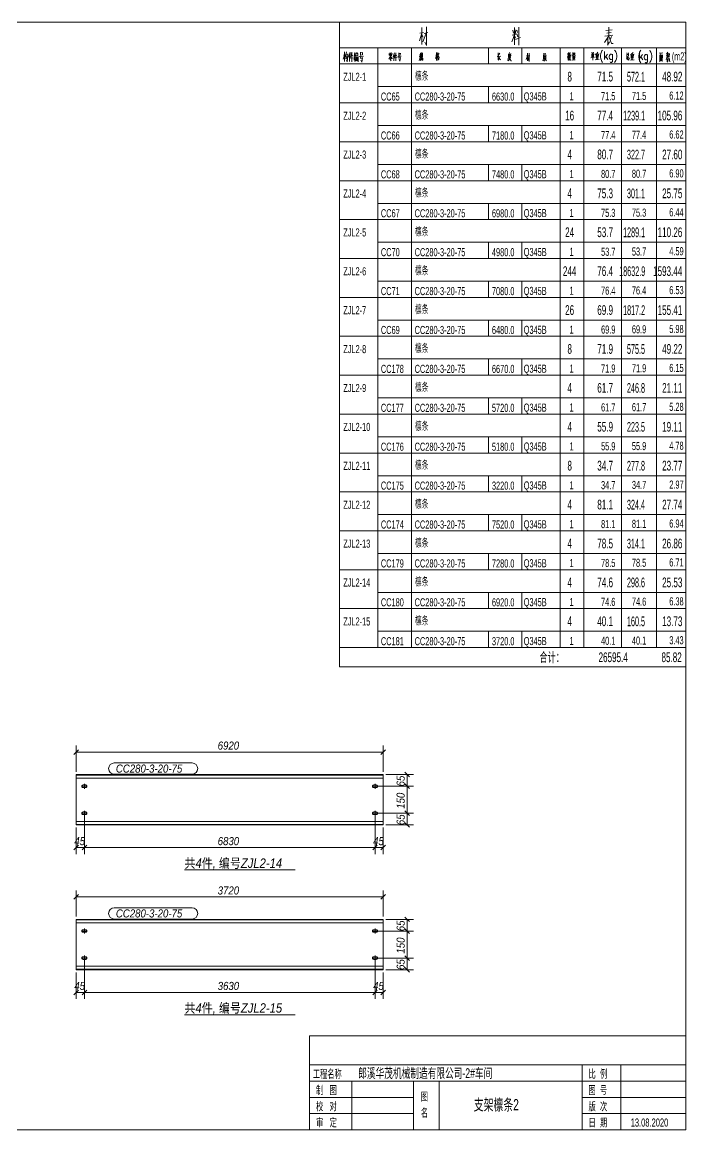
# Model space of a CAD drawing. Extents: x 857 to 4439, y -1249 to 4637.
# Drawn here: x 1800.4 to 2046, y 1183.6 to 1593.6 of the extents above; entities that cross this region are included whole.
import ezdxf

# ---------------------------------------------------------------- set-up
doc = ezdxf.new("R2010")
doc.units = 0
doc.header["$LTSCALE"] = 1000
doc.header["$MEASUREMENT"] = 0
doc.linetypes.add('XKITLINE00', pattern=[0])
doc.linetypes.add('XKITLINE02', pattern=[4, 2, -2])
for name, color, linetype, lineweight in [('Bolt', 7, 'Continuous', 0), ('DrawingSheet', 5, 'Continuous', 0), ('OtherObjectType', 1, 'Continuous', 0), ('Part', 2, 'Continuous', 0), ('PartMark', 3, 'Continuous', 0), ('Z-DIMENSIONS', 1, 'Continuous', 0)]:
    doc.layers.add(name, color=color, linetype=linetype, lineweight=lineweight)
doc.styles.add('Arial Italic', font='ariali.ttf')
doc.styles.add('宋体', font='arial.ttf')

# ---------------------------------------------------------------- blocks, each defined once
blk = doc.blocks.new('支架檩条2')
at = {"layer": 'Bolt', "color": 3, "linetype": 'XKITLINE00', "lineweight": 0}
for p, q in [((365.61, 132.36), (365.58, 132.18)), ((365.58, 132.18), (365.61, 132)), ((365.58, 132.18), (365.58, 132.18)), ((367.44, 132.18), (365.58, 132.18)), ((365.71, 132.51), (365.61, 132.36)), ((365.61, 132), (365.71, 131.85)), ((365.86, 132.61), (365.71, 132.51)), ((365.71, 131.85), (365.86, 131.75)), ((366.04, 132.65), (365.86, 132.61)), ((365.86, 131.75), (366.04, 131.71)), ((366.98, 132.65), (366.04, 132.65)), ((366.04, 131.71), (366.98, 131.71)), ((366.51, 131.25), (366.51, 133.11)), ((367.16, 132.61), (366.98, 132.65)), ((366.98, 131.71), (367.16, 131.75)), ((367.31, 132.51), (367.16, 132.61)), ((367.16, 131.75), (367.31, 131.85)), ((367.41, 132.36), (367.31, 132.51)), ((367.31, 131.85), (367.41, 132)), ((367.44, 132.18), (367.41, 132.36)), ((367.41, 132), (367.44, 132.18)), ((367.44, 132.18), (367.44, 132.18)), ((473.13, 132.36), (473.09, 132.18)), ((473.09, 132.18), (473.09, 132.18)), ((473.09, 132.18), (473.13, 132)), ((473.09, 132.18), (474.96, 132.18)), ((473.23, 132.51), (473.13, 132.36)), ((473.13, 132), (473.23, 131.85)), ((473.38, 132.61), (473.23, 132.51)), ((473.23, 131.85), (473.38, 131.75)), ((473.56, 132.65), (473.38, 132.61)), ((473.38, 131.75), (473.56, 131.71)), ((474.49, 132.65), (473.56, 132.65)), ((473.56, 131.71), (474.49, 131.71)), ((474.02, 133.11), (474.02, 131.25)), ((474.67, 132.61), (474.49, 132.65)), ((474.49, 131.71), (474.67, 131.75)), ((474.82, 132.51), (474.67, 132.61)), ((474.67, 131.75), (474.82, 131.85)), ((474.92, 132.36), (474.82, 132.51)), ((474.82, 131.85), (474.92, 132)), ((474.96, 132.18), (474.92, 132.36)), ((474.92, 132), (474.96, 132.18)), ((474.96, 132.18), (474.96, 132.18)), ((366.51, 121.25), (366.51, 123.11)), ((474.02, 123.11), (474.02, 121.25)), ((365.61, 122.36), (365.58, 122.18)), ((365.58, 122.18), (365.61, 122)), ((365.58, 122.18), (365.58, 122.18)), ((367.44, 122.18), (365.58, 122.18)), ((365.71, 122.51), (365.61, 122.36)), ((365.61, 122), (365.71, 121.85)), ((365.86, 122.61), (365.71, 122.51)), ((365.71, 121.85), (365.86, 121.75)), ((366.04, 122.65), (365.86, 122.61)), ((365.86, 121.75), (366.04, 121.71)), ((366.98, 122.65), (366.04, 122.65)), ((366.04, 121.71), (366.98, 121.71)), ((367.16, 122.61), (366.98, 122.65)), ((366.98, 121.71), (367.16, 121.75)), ((367.31, 122.51), (367.16, 122.61)), ((367.16, 121.75), (367.31, 121.85)), ((367.41, 122.36), (367.31, 122.51)), ((367.31, 121.85), (367.41, 122)), ((367.44, 122.18), (367.41, 122.36)), ((367.41, 122), (367.44, 122.18)), ((367.44, 122.18), (367.44, 122.18)), ((473.13, 122.36), (473.09, 122.18)), ((473.09, 122.18), (473.09, 122.18)), ((473.09, 122.18), (473.13, 122)), ((473.09, 122.18), (474.96, 122.18)), ((473.23, 122.51), (473.13, 122.36)), ((473.13, 122), (473.23, 121.85)), ((473.38, 122.61), (473.23, 122.51)), ((473.23, 121.85), (473.38, 121.75)), ((473.56, 122.65), (473.38, 122.61)), ((473.38, 121.75), (473.56, 121.71)), ((474.49, 122.65), (473.56, 122.65)), ((473.56, 121.71), (474.49, 121.71)), ((474.67, 122.61), (474.49, 122.65)), ((474.49, 121.71), (474.67, 121.75)), ((474.82, 122.51), (474.67, 122.61)), ((474.67, 121.75), (474.82, 121.85)), ((474.92, 122.36), (474.82, 122.51)), ((474.82, 121.85), (474.92, 122)), ((474.96, 122.18), (474.92, 122.36)), ((474.92, 122), (474.96, 122.18)), ((474.96, 122.18), (474.96, 122.18)), ((365.61, 78.75), (365.58, 78.57)), ((365.58, 78.57), (365.61, 78.39)), ((365.58, 78.57), (365.58, 78.57)), ((367.44, 78.57), (365.58, 78.57)), ((365.71, 78.9), (365.61, 78.75)), ((365.61, 78.39), (365.71, 78.24)), ((365.86, 79), (365.71, 78.9)), ((365.71, 78.24), (365.86, 78.14)), ((366.04, 79.04), (365.86, 79)), ((365.86, 78.14), (366.04, 78.11)), ((366.98, 79.04), (366.04, 79.04)), ((366.04, 78.11), (366.98, 78.11)), ((366.51, 77.64), (366.51, 79.51)), ((367.16, 79), (366.98, 79.04)), ((366.98, 78.11), (367.16, 78.14)), ((367.31, 78.9), (367.16, 79)), ((367.16, 78.14), (367.31, 78.24)), ((367.41, 78.75), (367.31, 78.9)), ((367.31, 78.24), (367.41, 78.39)), ((367.44, 78.57), (367.41, 78.75)), ((367.41, 78.39), (367.44, 78.57)), ((367.44, 78.57), (367.44, 78.57)), ((473.13, 78.75), (473.09, 78.57)), ((473.09, 78.57), (473.09, 78.57)), ((473.09, 78.57), (473.13, 78.39)), ((473.09, 78.57), (474.96, 78.57)), ((473.23, 78.9), (473.13, 78.75)), ((473.13, 78.39), (473.23, 78.24)), ((473.38, 79), (473.23, 78.9)), ((473.23, 78.24), (473.38, 78.14)), ((473.56, 79.04), (473.38, 79)), ((473.38, 78.14), (473.56, 78.11)), ((474.49, 79.04), (473.56, 79.04)), ((473.56, 78.11), (474.49, 78.11)), ((474.02, 79.51), (474.02, 77.64)), ((474.67, 79), (474.49, 79.04)), ((474.49, 78.11), (474.67, 78.14)), ((474.82, 78.9), (474.67, 79)), ((474.67, 78.14), (474.82, 78.24)), ((474.92, 78.75), (474.82, 78.9)), ((474.82, 78.24), (474.92, 78.39)), ((474.96, 78.57), (474.92, 78.75)), ((474.92, 78.39), (474.96, 78.57)), ((474.96, 78.57), (474.96, 78.57)), ((365.61, 68.75), (365.58, 68.57)), ((365.58, 68.57), (365.61, 68.39)), ((365.58, 68.57), (365.58, 68.57)), ((367.44, 68.57), (365.58, 68.57)), ((365.71, 68.9), (365.61, 68.75)), ((365.61, 68.39), (365.71, 68.24)), ((365.86, 69), (365.71, 68.9)), ((365.71, 68.24), (365.86, 68.14)), ((366.04, 69.04), (365.86, 69)), ((365.86, 68.14), (366.04, 68.11)), ((366.98, 69.04), (366.04, 69.04)), ((366.04, 68.11), (366.98, 68.11)), ((366.51, 67.64), (366.51, 69.51)), ((367.16, 69), (366.98, 69.04)), ((366.98, 68.11), (367.16, 68.14)), ((367.31, 68.9), (367.16, 69)), ((367.16, 68.14), (367.31, 68.24)), ((367.41, 68.75), (367.31, 68.9)), ((367.31, 68.24), (367.41, 68.39)), ((367.44, 68.57), (367.41, 68.75)), ((367.41, 68.39), (367.44, 68.57)), ((367.44, 68.57), (367.44, 68.57)), ((473.13, 68.75), (473.09, 68.57)), ((473.09, 68.57), (473.09, 68.57)), ((473.09, 68.57), (473.13, 68.39)), ((473.09, 68.57), (474.96, 68.57)), ((473.23, 68.9), (473.13, 68.75)), ((473.13, 68.39), (473.23, 68.24)), ((473.38, 69), (473.23, 68.9)), ((473.23, 68.24), (473.38, 68.14)), ((473.56, 69.04), (473.38, 69)), ((473.38, 68.14), (473.56, 68.11)), ((474.49, 69.04), (473.56, 69.04)), ((473.56, 68.11), (474.49, 68.11)), ((474.02, 69.51), (474.02, 67.64)), ((474.67, 69), (474.49, 69.04)), ((474.49, 68.11), (474.67, 68.14)), ((474.82, 68.9), (474.67, 69)), ((474.67, 68.14), (474.82, 68.24)), ((474.92, 68.75), (474.82, 68.9)), ((474.82, 68.24), (474.92, 68.39)), ((474.96, 68.57), (474.92, 68.75)), ((474.92, 68.39), (474.96, 68.57)), ((474.96, 68.57), (474.96, 68.57))]:
    blk.add_line(p, q, dxfattribs=at)
at = {"layer": 'DrawingSheet', "color": 5, "linetype": 'XKITLINE00', "lineweight": 0}
for p, q in [((589, 415), (5, 415)), ((589, 5), (589, 415)), ((5, 5), (589, 5))]:
    blk.add_line(p, q, dxfattribs=at)
at = {"layer": 'OtherObjectType', "color": 6, "linetype": 'XKITLINE00', "lineweight": 0}
for p, q in [((460.84, 415), (460.84, 399.52)), ((460.84, 405.52), (589, 405.52)), ((475, 405.52), (475, 399.52)), ((487.48, 405.52), (487.48, 399.52)), ((516.04, 405.52), (516.04, 399.52)), ((528.28, 405.52), (528.28, 399.52)), ((542.56, 405.52), (542.56, 399.52)), ((551.32, 405.52), (551.32, 399.52)), ((565.24, 405.52), (565.24, 399.52)), ((578.2, 405.52), (578.2, 399.52)), ((460.84, 399.52), (460.84, 391.12)), ((589, 399.52), (460.84, 399.52)), ((475, 399.52), (475, 391.12)), ((487.48, 399.52), (487.48, 391.12)), ((542.56, 399.52), (542.56, 391.12)), ((551.32, 399.52), (551.32, 391.12)), ((565.24, 399.52), (565.24, 391.12)), ((578.2, 399.52), (578.2, 391.12)), ((460.84, 391.12), (460.84, 385.12)), ((475, 391.12), (475, 385.12)), ((475, 391.12), (589, 391.12)), ((487.48, 391.12), (487.48, 385.12)), ((516.04, 391.12), (516.04, 385.12)), ((528.28, 391.12), (528.28, 385.12)), ((542.56, 391.12), (542.56, 385.12)), ((551.32, 391.12), (551.32, 385.12)), ((565.24, 391.12), (565.24, 385.12)), ((578.2, 391.12), (578.2, 385.12)), ((460.84, 385.12), (460.84, 376.72)), ((589, 385.12), (460.84, 385.12)), ((475, 385.12), (589, 385.12)), ((475, 385.12), (475, 376.72)), ((487.48, 385.12), (487.48, 376.72)), ((542.56, 385.12), (542.56, 376.72)), ((551.32, 385.12), (551.32, 376.72)), ((565.24, 385.12), (565.24, 376.72)), ((578.2, 385.12), (578.2, 376.72)), ((460.84, 376.72), (460.84, 370.72)), ((475, 376.72), (475, 370.72)), ((475, 376.72), (589, 376.72)), ((487.48, 376.72), (487.48, 370.72)), ((516.04, 376.72), (516.04, 370.72)), ((528.28, 376.72), (528.28, 370.72)), ((542.56, 376.72), (542.56, 370.72)), ((551.32, 376.72), (551.32, 370.72)), ((565.24, 376.72), (565.24, 370.72)), ((578.2, 376.72), (578.2, 370.72)), ((460.84, 370.72), (460.84, 362.32)), ((589, 370.72), (460.84, 370.72)), ((475, 370.72), (589, 370.72)), ((475, 370.72), (475, 362.32)), ((487.48, 370.72), (487.48, 362.32)), ((542.56, 370.72), (542.56, 362.32)), ((551.32, 370.72), (551.32, 362.32)), ((565.24, 370.72), (565.24, 362.32)), ((578.2, 370.72), (578.2, 362.32)), ((460.84, 362.32), (460.84, 356.32)), ((475, 362.32), (475, 356.32)), ((475, 362.32), (589, 362.32)), ((487.48, 362.32), (487.48, 356.32)), ((516.04, 362.32), (516.04, 356.32)), ((528.28, 362.32), (528.28, 356.32)), ((542.56, 362.32), (542.56, 356.32)), ((551.32, 362.32), (551.32, 356.32)), ((565.24, 362.32), (565.24, 356.32)), ((578.2, 362.32), (578.2, 356.32)), ((460.84, 356.32), (460.84, 347.92)), ((589, 356.32), (460.84, 356.32)), ((475, 356.32), (589, 356.32)), ((475, 356.32), (475, 347.92)), ((487.48, 356.32), (487.48, 347.92)), ((542.56, 356.32), (542.56, 347.92)), ((551.32, 356.32), (551.32, 347.92)), ((565.24, 356.32), (565.24, 347.92)), ((578.2, 356.32), (578.2, 347.92)), ((460.84, 347.92), (460.84, 341.92)), ((475, 347.92), (475, 341.92)), ((475, 347.92), (589, 347.92)), ((487.48, 347.92), (487.48, 341.92)), ((516.04, 347.92), (516.04, 341.92)), ((528.28, 347.92), (528.28, 341.92)), ((542.56, 347.92), (542.56, 341.92)), ((551.32, 347.92), (551.32, 341.92)), ((565.24, 347.92), (565.24, 341.92)), ((578.2, 347.92), (578.2, 341.92)), ((460.84, 341.92), (460.84, 333.52)), ((589, 341.92), (460.84, 341.92)), ((475, 341.92), (589, 341.92)), ((475, 341.92), (475, 333.52)), ((487.48, 341.92), (487.48, 333.52)), ((542.56, 341.92), (542.56, 333.52)), ((551.32, 341.92), (551.32, 333.52)), ((565.24, 341.92), (565.24, 333.52)), ((578.2, 341.92), (578.2, 333.52)), ((460.84, 333.52), (460.84, 327.52)), ((475, 333.52), (475, 327.52)), ((475, 333.52), (589, 333.52)), ((487.48, 333.52), (487.48, 327.52)), ((516.04, 333.52), (516.04, 327.52)), ((528.28, 333.52), (528.28, 327.52)), ((542.56, 333.52), (542.56, 327.52)), ((551.32, 333.52), (551.32, 327.52)), ((565.24, 333.52), (565.24, 327.52)), ((578.2, 333.52), (578.2, 327.52)), ((460.84, 327.52), (460.84, 319.12)), ((589, 327.52), (460.84, 327.52)), ((475, 327.52), (589, 327.52)), ((475, 327.52), (475, 319.12)), ((487.48, 327.52), (487.48, 319.12)), ((542.56, 327.52), (542.56, 319.12)), ((551.32, 327.52), (551.32, 319.12)), ((565.24, 327.52), (565.24, 319.12)), ((578.2, 327.52), (578.2, 319.12)), ((460.84, 319.12), (460.84, 313.12)), ((475, 319.12), (475, 313.12)), ((475, 319.12), (589, 319.12)), ((487.48, 319.12), (487.48, 313.12)), ((516.04, 319.12), (516.04, 313.12)), ((528.28, 319.12), (528.28, 313.12)), ((542.56, 319.12), (542.56, 313.12)), ((551.32, 319.12), (551.32, 313.12)), ((565.24, 319.12), (565.24, 313.12)), ((578.2, 319.12), (578.2, 313.12)), ((460.84, 313.12), (460.84, 304.72)), ((589, 313.12), (460.84, 313.12)), ((475, 313.12), (589, 313.12)), ((475, 313.12), (475, 304.72)), ((487.48, 313.12), (487.48, 304.72)), ((542.56, 313.12), (542.56, 304.72)), ((551.32, 313.12), (551.32, 304.72)), ((565.24, 313.12), (565.24, 304.72)), ((578.2, 313.12), (578.2, 304.72)), ((460.84, 304.72), (460.84, 298.72)), ((475, 304.72), (475, 298.72)), ((475, 304.72), (589, 304.72)), ((487.48, 304.72), (487.48, 298.72)), ((516.04, 304.72), (516.04, 298.72)), ((528.28, 304.72), (528.28, 298.72)), ((542.56, 304.72), (542.56, 298.72)), ((551.32, 304.72), (551.32, 298.72)), ((565.24, 304.72), (565.24, 298.72)), ((578.2, 304.72), (578.2, 298.72)), ((460.84, 298.72), (460.84, 290.32)), ((589, 298.72), (460.84, 298.72)), ((475, 298.72), (589, 298.72)), ((475, 298.72), (475, 290.32)), ((487.48, 298.72), (487.48, 290.32)), ((542.56, 298.72), (542.56, 290.32)), ((551.32, 298.72), (551.32, 290.32)), ((565.24, 298.72), (565.24, 290.32)), ((578.2, 298.72), (578.2, 290.32)), ((460.84, 290.32), (460.84, 284.32)), ((475, 290.32), (475, 284.32)), ((475, 290.32), (589, 290.32)), ((487.48, 290.32), (487.48, 284.32)), ((516.04, 290.32), (516.04, 284.32)), ((528.28, 290.32), (528.28, 284.32)), ((542.56, 290.32), (542.56, 284.32)), ((551.32, 290.32), (551.32, 284.32)), ((565.24, 290.32), (565.24, 284.32)), ((578.2, 290.32), (578.2, 284.32)), ((460.84, 284.32), (460.84, 275.92)), ((589, 284.32), (460.84, 284.32)), ((475, 284.32), (589, 284.32)), ((475, 284.32), (475, 275.92)), ((487.48, 284.32), (487.48, 275.92)), ((542.56, 284.32), (542.56, 275.92)), ((551.32, 284.32), (551.32, 275.92)), ((565.24, 284.32), (565.24, 275.92)), ((578.2, 284.32), (578.2, 275.92)), ((460.84, 275.92), (460.84, 269.92)), ((475, 275.92), (475, 269.92)), ((475, 275.92), (589, 275.92)), ((487.48, 275.92), (487.48, 269.92)), ((516.04, 275.92), (516.04, 269.92)), ((528.28, 275.92), (528.28, 269.92)), ((542.56, 275.92), (542.56, 269.92)), ((551.32, 275.92), (551.32, 269.92)), ((565.24, 275.92), (565.24, 269.92)), ((578.2, 275.92), (578.2, 269.92)), ((460.84, 269.92), (460.84, 261.52)), ((589, 269.92), (460.84, 269.92)), ((475, 269.92), (589, 269.92)), ((475, 269.92), (475, 261.52)), ((487.48, 269.92), (487.48, 261.52)), ((542.56, 269.92), (542.56, 261.52)), ((551.32, 269.92), (551.32, 261.52)), ((565.24, 269.92), (565.24, 261.52)), ((578.2, 269.92), (578.2, 261.52)), ((460.84, 261.52), (460.84, 255.52)), ((475, 261.52), (475, 255.52)), ((475, 261.52), (589, 261.52)), ((487.48, 261.52), (487.48, 255.52)), ((516.04, 261.52), (516.04, 255.52)), ((528.28, 261.52), (528.28, 255.52)), ((542.56, 261.52), (542.56, 255.52)), ((551.32, 261.52), (551.32, 255.52)), ((565.24, 261.52), (565.24, 255.52)), ((578.2, 261.52), (578.2, 255.52)), ((460.84, 255.52), (460.84, 247.12)), ((589, 255.52), (460.84, 255.52)), ((475, 255.52), (589, 255.52)), ((475, 255.52), (475, 247.12)), ((487.48, 255.52), (487.48, 247.12)), ((542.56, 255.52), (542.56, 247.12)), ((551.32, 255.52), (551.32, 247.12)), ((565.24, 255.52), (565.24, 247.12)), ((578.2, 255.52), (578.2, 247.12)), ((460.84, 247.12), (460.84, 241.12)), ((475, 247.12), (475, 241.12)), ((475, 247.12), (589, 247.12)), ((487.48, 247.12), (487.48, 241.12)), ((516.04, 247.12), (516.04, 241.12)), ((528.28, 247.12), (528.28, 241.12)), ((542.56, 247.12), (542.56, 241.12)), ((551.32, 247.12), (551.32, 241.12)), ((565.24, 247.12), (565.24, 241.12)), ((578.2, 247.12), (578.2, 241.12)), ((460.84, 241.12), (460.84, 232.72)), ((589, 241.12), (460.84, 241.12)), ((475, 241.12), (589, 241.12)), ((475, 241.12), (475, 232.72)), ((487.48, 241.12), (487.48, 232.72)), ((542.56, 241.12), (542.56, 232.72)), ((551.32, 241.12), (551.32, 232.72)), ((565.24, 241.12), (565.24, 232.72)), ((578.2, 241.12), (578.2, 232.72)), ((460.84, 232.72), (460.84, 226.72)), ((475, 232.72), (475, 226.72)), ((475, 232.72), (589, 232.72)), ((487.48, 232.72), (487.48, 226.72)), ((516.04, 232.72), (516.04, 226.72)), ((528.28, 232.72), (528.28, 226.72)), ((542.56, 232.72), (542.56, 226.72)), ((551.32, 232.72), (551.32, 226.72)), ((565.24, 232.72), (565.24, 226.72)), ((578.2, 232.72), (578.2, 226.72)), ((460.84, 226.72), (460.84, 218.32)), ((589, 226.72), (460.84, 226.72)), ((475, 226.72), (589, 226.72)), ((475, 226.72), (475, 218.32)), ((487.48, 226.72), (487.48, 218.32)), ((542.56, 226.72), (542.56, 218.32)), ((551.32, 226.72), (551.32, 218.32)), ((565.24, 226.72), (565.24, 218.32)), ((578.2, 226.72), (578.2, 218.32)), ((460.84, 218.32), (460.84, 212.32)), ((475, 218.32), (475, 212.32)), ((475, 218.32), (589, 218.32)), ((487.48, 218.32), (487.48, 212.32)), ((516.04, 218.32), (516.04, 212.32)), ((528.28, 218.32), (528.28, 212.32)), ((542.56, 218.32), (542.56, 212.32)), ((551.32, 218.32), (551.32, 212.32)), ((565.24, 218.32), (565.24, 212.32)), ((578.2, 218.32), (578.2, 212.32)), ((460.84, 212.32), (460.84, 203.92)), ((589, 212.32), (460.84, 212.32)), ((475, 212.32), (589, 212.32)), ((475, 212.32), (475, 203.92)), ((487.48, 212.32), (487.48, 203.92)), ((542.56, 212.32), (542.56, 203.92)), ((551.32, 212.32), (551.32, 203.92)), ((565.24, 212.32), (565.24, 203.92)), ((578.2, 212.32), (578.2, 203.92)), ((460.84, 203.92), (460.84, 197.92)), ((475, 203.92), (475, 197.92)), ((475, 203.92), (589, 203.92)), ((487.48, 203.92), (487.48, 197.92)), ((516.04, 203.92), (516.04, 197.92)), ((528.28, 203.92), (528.28, 197.92)), ((542.56, 203.92), (542.56, 197.92)), ((551.32, 203.92), (551.32, 197.92)), ((565.24, 203.92), (565.24, 197.92)), ((578.2, 203.92), (578.2, 197.92)), ((460.84, 197.92), (460.84, 189.52)), ((589, 197.92), (460.84, 197.92)), ((475, 197.92), (589, 197.92)), ((475, 197.92), (475, 189.52)), ((487.48, 197.92), (487.48, 189.52)), ((542.56, 197.92), (542.56, 189.52)), ((551.32, 197.92), (551.32, 189.52)), ((565.24, 197.92), (565.24, 189.52)), ((578.2, 197.92), (578.2, 189.52)), ((460.84, 189.52), (460.84, 183.52)), ((475, 189.52), (475, 183.52)), ((475, 189.52), (589, 189.52)), ((487.48, 189.52), (487.48, 183.52)), ((516.04, 189.52), (516.04, 183.52)), ((528.28, 189.52), (528.28, 183.52)), ((542.56, 189.52), (542.56, 183.52)), ((551.32, 189.52), (551.32, 183.52)), ((565.24, 189.52), (565.24, 183.52)), ((578.2, 189.52), (578.2, 183.52)), ((460.84, 183.52), (460.84, 176.32)), ((460.84, 183.52), (589, 183.52)), ((475, 183.52), (589, 183.52)), ((460.84, 176.32), (589, 176.32))]:
    blk.add_line(p, q, dxfattribs=at)
at = {"layer": 'OtherObjectType', "color": 2, "linetype": 'XKITLINE00', "lineweight": 0}
for p, q in [((490.48, 408.07), (491.35, 410.89)), ((491.96, 411.21), (490.57, 410.89)), ((491.35, 406.74), (491.35, 413.07)), ((491.87, 409.41), (491.35, 410.45)), ((492.14, 410.83), (493.59, 411.12)), ((492.92, 410.98), (492.25, 408.97)), ((493.04, 413.27), (493.04, 406.36)), ((524.73, 410.22), (526.24, 410.51)), ((525.02, 412.02), (525.26, 410.89)), ((525.63, 410.37), (525.14, 408.89)), ((525.63, 413.07), (525.63, 406.65)), ((525.63, 410.08), (526.07, 409.12)), ((526.13, 412.17), (525.81, 410.45)), ((526.48, 412.08), (526.74, 411.21)), ((526.48, 410.69), (526.79, 409.55)), ((527.2, 406.51), (527.2, 413.13)), ((562.04, 410.22), (559.07, 409.84)), ((559.45, 411.88), (561.69, 412.17)), ((559.74, 410.89), (561.37, 411.12)), ((560.53, 413.13), (560.53, 410.08)), ((492.25, 408.97), (491.7, 407.7)), ((493.04, 406.36), (492.43, 407.55)), ((525.14, 408.89), (524.62, 407.7)), ((526.01, 408.6), (527.87, 409.26)), ((559.86, 408.89), (558.9, 407.46)), ((560.47, 409.99), (559.86, 408.89)), ((559.97, 406.42), (560.76, 407.7)), ((560.09, 409.12), (560.09, 406.59)), ((560.47, 409.84), (561.48, 407.09)), ((561.51, 409.64), (560.96, 408.51)), ((561.48, 407.09), (562.15, 407.09)), ((449.8, 39.8), (589, 39.8)), ((449.8, 39.8), (449.8, 5)), ((589, 39.8), (589, 5)), ((449.8, 5), (589, 5))]:
    blk.add_line(p, q, dxfattribs=at)
at = {"layer": 'OtherObjectType', "color": 4, "linetype": 'XKITLINE00', "lineweight": 0}
for p, q in [((462.28, 401.29), (462.76, 402.8)), ((463.09, 402.95), (462.34, 402.8)), ((462.76, 403.98), (462.76, 400.49)), ((462.76, 402.47), (463, 402.16)), ((463.03, 402.08), (463.23, 402.87)), ((463.17, 401.52), (463.44, 402.54)), ((463.23, 402.87), (463.42, 403.98)), ((463.23, 402.91), (463.93, 403.07)), ((463.67, 401.36), (463.48, 401.9)), ((463.93, 403.22), (463.83, 401.44)), ((464.82, 403.9), (464.2, 402.08)), ((464.58, 403.14), (464.58, 400.39)), ((465.03, 402.58), (464.84, 401.87)), ((465.11, 403.41), (465.03, 402.58)), ((465.05, 402.58), (465.82, 402.7)), ((465.42, 403.94), (465.42, 400.28)), ((466.21, 402.39), (466.6, 402.58)), ((466.71, 401.9), (466.21, 401.6)), ((466.6, 403.74), (466.27, 402.43)), ((466.71, 402.87), (466.27, 401.63)), ((466.93, 401.9), (466.81, 401.21)), ((466.98, 403.55), (466.93, 401.9)), ((467.7, 402.7), (466.95, 402.58)), ((466.98, 400.53), (466.95, 402.23)), ((466.98, 403.22), (467.66, 403.34)), ((466.98, 402.04), (467.78, 402.16)), ((467.25, 402.04), (467.25, 400.72)), ((467.27, 403.94), (467.44, 403.48)), ((467.49, 400.72), (467.53, 402.12)), ((467.7, 403.41), (467.64, 402.7)), ((467.82, 402.23), (467.76, 400.36)), ((468.2, 402.27), (469.75, 402.43)), ((468.65, 403.9), (468.65, 402.62)), ((468.65, 403.59), (469.36, 403.72)), ((469.42, 402.87), (468.65, 402.8)), ((468.76, 402.31), (468.65, 401.63)), ((469.44, 401.87), (469.09, 400.24)), ((469.42, 403.82), (469.36, 402.87)), ((479.51, 401.9), (479.08, 401.35)), ((479.31, 403.35), (479.22, 402.73)), ((479.29, 403.16), (480.36, 403.31)), ((479.39, 402.85), (479.66, 402.92)), ((479.39, 402.56), (479.66, 402.61)), ((479.41, 403.48), (480.2, 403.62)), ((479.83, 402.5), (479.51, 401.9)), ((479.7, 401.99), (479.85, 401.7)), ((479.8, 403.52), (479.8, 402.59)), ((479.8, 402.38), (480.4, 401.57)), ((479.93, 402.92), (480.2, 402.98)), ((479.93, 402.61), (480.2, 402.69)), ((480.38, 403.41), (480.28, 402.92)), ((481.21, 403.64), (480.71, 402.13)), ((481.02, 403.02), (481.02, 400.74)), ((481.26, 402.2), (481.13, 401.6)), ((481.19, 401.76), (482.16, 401.9)), ((481.34, 402.89), (481.26, 402.2)), ((481.42, 402.56), (482.06, 402.65)), ((481.71, 403.68), (481.71, 400.64)), ((482.41, 402.28), (483.69, 402.42)), ((483.42, 401.86), (482.74, 401.72)), ((482.78, 403.64), (482.78, 402.59)), ((482.78, 403.39), (483.4, 403.45)), ((483.42, 402.79), (482.78, 402.73)), ((482.87, 402.32), (482.78, 401.76)), ((483.45, 401.96), (483.15, 400.6)), ((483.42, 403.58), (483.38, 402.79)), ((491.02, 402.43), (490.4, 402.31)), ((490.46, 402.89), (490.98, 402.99)), ((490.75, 402.29), (490.59, 401.4)), ((490.71, 402.08), (490.96, 401.52)), ((490.81, 403.57), (490.75, 402.29)), ((491.23, 401.9), (490.98, 401.21)), ((491.11, 403.72), (491.11, 401.96)), ((491.6, 403.55), (491.11, 403.49)), ((491.37, 403.1), (491.23, 401.9)), ((491.39, 402.14), (491.39, 401.07)), ((491.56, 401.96), (491.6, 403.69)), ((496.79, 402.74), (496.44, 401.54)), ((496.5, 402.74), (497, 402.87)), ((496.79, 403.82), (496.79, 400.88)), ((496.79, 403.72), (496.79, 400.84)), ((496.79, 402.54), (496.96, 402.14)), ((497.27, 402.33), (496.9, 401.73)), ((497.31, 403.82), (497.06, 402.7)), ((497.19, 403.22), (497.66, 403.34)), ((497.21, 401.94), (497.21, 400.84)), ((497.21, 401.81), (497.64, 401.87)), ((497.23, 402.97), (497.74, 401.94)), ((497.41, 402.66), (497.27, 402.33)), ((497.7, 403.4), (497.41, 402.66)), ((497.64, 401.96), (497.62, 401.15)), ((497.74, 401.94), (497.93, 401.94)), ((519.16, 402.27), (520.53, 402.46)), ((519.61, 403.66), (519.61, 401.01)), ((519.95, 403.1), (519.61, 402.64)), ((519.8, 402.33), (520.26, 401.11)), ((520.19, 403.58), (519.95, 403.1)), ((523.42, 402.31), (523.26, 401.3)), ((523.46, 403.33), (523.42, 402.31)), ((523.46, 403.06), (524.44, 403.24)), ((523.48, 402.54), (524.44, 402.66)), ((523.65, 401.84), (524.15, 401.94)), ((523.73, 403.06), (523.73, 402.08)), ((523.73, 402.17), (524.13, 402.23)), ((523.81, 403.8), (523.92, 403.26)), ((524.06, 401.57), (524.17, 402.04)), ((524.08, 402.23), (524.1, 403.1)), ((529.96, 401.23), (530.37, 402.49)), ((530.64, 402.63), (530.02, 402.49)), ((530.37, 400.63), (530.37, 403.46)), ((530.58, 401.84), (530.37, 402.3)), ((530.7, 402.45), (531.35, 402.59)), ((531.04, 402.41), (530.75, 401.52)), ((531.1, 403.56), (531.1, 400.48)), ((536.39, 402.26), (536.31, 401.47)), ((536.41, 403.46), (536.39, 402.26)), ((537.26, 403.42), (536.41, 403.13)), ((536.46, 402.59), (537.45, 402.82)), ((536.62, 402.36), (536.62, 401.27)), ((537.2, 402.26), (536.62, 402.13)), ((536.93, 401.87), (536.85, 401.27)), ((536.89, 402.2), (536.91, 403.19)), ((537.24, 402.44), (537.2, 401.23)), ((545.61, 402.89), (545.2, 402)), ((545.28, 402.85), (545.99, 402.99)), ((545.28, 401.79), (545.78, 401.96)), ((545.37, 403.51), (545.49, 403.05)), ((545.59, 402.2), (545.43, 401.5)), ((545.61, 403.78), (545.61, 402.25)), ((545.61, 402.81), (545.9, 402.39)), ((545.82, 402.16), (545.72, 401.58)), ((545.86, 403.61), (545.76, 402.95)), ((546.03, 402.76), (545.9, 402.14)), ((545.95, 402.39), (546.36, 400.98)), ((546.11, 403.16), (546.03, 402.76)), ((546.03, 402.76), (546.52, 402.85)), ((546.23, 401.96), (546.09, 401.36)), ((546.17, 403.78), (546.11, 403.16)), ((546.3, 402.81), (546.23, 401.96)), ((546.85, 402.56), (548.22, 402.66)), ((547.23, 402.43), (547.23, 401.54)), ((547.23, 402.25), (547.95, 402.33)), ((547.25, 403.74), (547.25, 402.8)), ((547.25, 403.55), (547.95, 403.61)), ((547.25, 403.22), (547.85, 403.28)), ((547.95, 402.99), (547.25, 402.93)), ((547.33, 401.96), (547.81, 402)), ((547.58, 402.29), (547.58, 400.98)), ((547.97, 403.69), (547.93, 402.99)), ((547.97, 402.43), (547.93, 401.69)), ((553.84, 401.82), (555.23, 401.98)), ((554.19, 403.28), (554.19, 402.11)), ((554.94, 403.22), (554.19, 403.1)), ((554.19, 402.21), (554.98, 402.31)), ((554.27, 403.88), (554.44, 403.31)), ((554.29, 402.71), (554.85, 402.77)), ((554.58, 400.95), (554.58, 403.14)), ((554.85, 403.89), (554.63, 403.22)), ((554.96, 403.28), (554.9, 402.31)), ((555.49, 403), (556.88, 403.22)), ((556.2, 403.57), (555.76, 403.37)), ((555.78, 402.85), (555.83, 401.73)), ((555.81, 402.71), (556.61, 402.81)), ((556.67, 402.02), (555.83, 401.92)), ((555.87, 402.31), (556.47, 402.38)), ((556.49, 403.84), (556.2, 403.57)), ((556.2, 403.57), (556.2, 401.09)), ((556.65, 402.98), (556.57, 402.06)), ((557.54, 403.41), (557.42, 402.69)), ((557.42, 402.69), (557.42, 402.13)), ((557.42, 402.13), (557.54, 401.42)), ((557.75, 403.97), (557.54, 403.41)), ((557.96, 404.42), (557.75, 403.97)), ((558.18, 404.69), (557.96, 404.42)), ((558.93, 404.13), (558.93, 401.13)), ((560, 403.12), (558.93, 401.69)), ((559.36, 402.27), (560.09, 401.13)), ((560.75, 402.69), (560.63, 402.27)), ((560.63, 402.27), (560.63, 401.98)), ((560.63, 401.98), (560.75, 401.55)), ((560.96, 402.98), (560.75, 402.69)), ((561.18, 403.12), (560.96, 402.98)), ((561.49, 403.12), (561.18, 403.12)), ((561.7, 402.98), (561.49, 403.12)), ((561.91, 402.69), (561.7, 402.98)), ((561.91, 403.12), (561.91, 400.84)), ((562.67, 404.69), (562.88, 404.42)), ((562.88, 404.42), (563.09, 403.97)), ((563.09, 403.97), (563.31, 403.41)), ((563.31, 403.41), (563.42, 402.69)), ((563.42, 402.13), (563.31, 401.42)), ((563.42, 402.69), (563.42, 402.13)), ((567.16, 401.8), (567.04, 401.32)), ((567.16, 403.66), (567.35, 403.19)), ((567.16, 401.9), (567.41, 401.34)), ((567.18, 403.06), (567.18, 402.09)), ((567.18, 402.92), (567.84, 403.02)), ((567.8, 402.4), (567.18, 402.3)), ((567.43, 402.03), (567.66, 401.66)), ((567.78, 403.68), (567.62, 403.02)), ((567.84, 403.1), (567.78, 402.4)), ((567.91, 401.9), (568.13, 401.43)), ((568.46, 402.88), (569.83, 403.1)), ((569.17, 403.45), (568.73, 403.25)), ((568.75, 402.73), (568.81, 401.61)), ((568.77, 402.59), (569.56, 402.69)), ((569.64, 401.9), (568.81, 401.8)), ((568.84, 402.19), (569.44, 402.26)), ((569.46, 403.72), (569.17, 403.45)), ((569.17, 403.45), (569.17, 400.97)), ((569.62, 402.86), (569.54, 401.94)), ((571.69, 403.29), (571.59, 402.57)), ((571.59, 402.57), (571.59, 402.01)), ((571.59, 402.01), (571.69, 401.3)), ((571.9, 403.85), (571.69, 403.29)), ((571.88, 404.01), (571.88, 401.01)), ((572.97, 403), (571.88, 401.57)), ((572.13, 404.3), (571.9, 403.85)), ((572.35, 404.57), (572.13, 404.3)), ((572.31, 402.15), (573.06, 401.01)), ((573.7, 402.57), (573.61, 402.15)), ((573.61, 402.15), (573.61, 401.86)), ((573.61, 401.86), (573.7, 401.43)), ((573.92, 402.86), (573.7, 402.57)), ((574.13, 403), (573.92, 402.86)), ((574.46, 403), (574.13, 403)), ((574.67, 402.86), (574.46, 403)), ((574.88, 402.57), (574.67, 402.86)), ((574.88, 403), (574.88, 400.72)), ((575.64, 404.57), (575.85, 404.3)), ((575.85, 404.3), (576.06, 403.85)), ((576.06, 403.85), (576.28, 403.29)), ((576.28, 403.29), (576.37, 402.57)), ((576.37, 402.01), (576.28, 401.3)), ((576.37, 402.57), (576.37, 402.01)), ((580.45, 403.66), (579.16, 403.46)), ((579.34, 402.92), (579.36, 400.36)), ((580.28, 402.74), (579.34, 402.58)), ((579.63, 402.62), (579.63, 400.74)), ((579.88, 402.16), (579.63, 402.08)), ((579.7, 402.66), (579.81, 403.58)), ((579.97, 402.66), (579.95, 400.78)), ((580.22, 400.4), (580.31, 402.96)), ((581.93, 401.82), (581.7, 401.12)), ((581.76, 402.54), (582.35, 402.7)), ((582.3, 403.84), (581.83, 403.12)), ((582.1, 402.54), (581.93, 401.82)), ((582.1, 403.42), (582.1, 400.28)), ((582.1, 402.32), (582.33, 401.86)), ((582.47, 403.46), (582.47, 401.86)), ((582.47, 403.16), (582.92, 403.3)), ((582.92, 402.12), (582.47, 402)), ((582.94, 403.38), (582.89, 402.12)), ((463.56, 401.63), (463.09, 401.48)), ((463.71, 400.36), (463.42, 400.99)), ((463.83, 401.44), (463.71, 400.36)), ((464.78, 401.63), (465.94, 401.79)), ((466.21, 400.92), (466.71, 401.44)), ((466.81, 401.21), (466.54, 400.45)), ((467.16, 401.4), (467.64, 401.48)), ((467.76, 400.36), (467.64, 400.69)), ((469.42, 401.75), (468.59, 401.6)), ((469.09, 400.24), (468.82, 400.88)), ((479.58, 401.47), (480.05, 401.57)), ((479.6, 401.16), (480.01, 400.7)), ((480.11, 401.63), (479.78, 400.97)), ((480.4, 401.57), (480.49, 401.57)), ((483.15, 400.6), (482.93, 401.12)), ((490.59, 401.4), (490.36, 400.8)), ((490.98, 401.21), (490.67, 400.84)), ((491.39, 401.07), (491.46, 400.94)), ((491.46, 400.94), (491.75, 400.94)), ((491.75, 400.94), (491.73, 401.63)), ((497.21, 401.07), (497.66, 401.15)), ((519.95, 401.51), (519.53, 400.91)), ((520.26, 401.11), (520.53, 401.15)), ((523.26, 401.3), (523.07, 400.78)), ((523.28, 400.72), (523.9, 401.28)), ((523.65, 401.67), (524.35, 400.72)), ((523.9, 401.28), (524.06, 401.57)), ((524.35, 400.72), (524.5, 400.72)), ((530.75, 401.52), (530.5, 400.96)), ((531.1, 400.48), (530.83, 401)), ((536.31, 401.47), (536.12, 400.67)), ((536.72, 400.87), (536.44, 400.58)), ((536.85, 401.27), (536.72, 400.87)), ((536.97, 401.27), (537.41, 400.62)), ((545.57, 401.17), (545.34, 400.9)), ((545.43, 401.5), (545.86, 401.17)), ((545.72, 401.58), (545.57, 401.17)), ((546.09, 401.36), (545.78, 400.84)), ((546.36, 400.98), (546.57, 400.98)), ((546.92, 400.9), (548.12, 400.99)), ((547.16, 401.3), (547.95, 401.36)), ((547.95, 401.69), (547.23, 401.63)), ((556.88, 401.13), (555.52, 400.99)), ((556.57, 401.55), (555.81, 401.46)), ((557.54, 401.42), (557.75, 400.84)), ((557.75, 400.84), (557.96, 400.41)), ((557.96, 400.41), (558.18, 400.12)), ((560.75, 401.55), (560.96, 401.26)), ((560.96, 401.26), (561.18, 401.13)), ((561.18, 400.12), (560.96, 400.27)), ((561.18, 401.13), (561.49, 401.13)), ((561.49, 400.12), (561.18, 400.12)), ((561.49, 401.13), (561.7, 401.26)), ((561.7, 400.27), (561.49, 400.12)), ((561.7, 401.26), (561.91, 401.55)), ((561.82, 400.41), (561.7, 400.27)), ((561.91, 400.84), (561.82, 400.41)), ((562.88, 400.41), (562.67, 400.12)), ((563.09, 400.84), (562.88, 400.41)), ((563.31, 401.42), (563.09, 400.84)), ((567.41, 401.34), (567.62, 401.06)), ((567.62, 401.06), (567.95, 400.91)), ((567.95, 400.91), (567.86, 401.51)), ((569.83, 401.01), (568.5, 400.87)), ((569.54, 401.43), (568.77, 401.34)), ((571.69, 401.3), (571.9, 400.72)), ((571.9, 400.72), (572.13, 400.29)), ((572.13, 400.29), (572.35, 400)), ((573.7, 401.43), (573.92, 401.14)), ((573.92, 401.14), (574.13, 401.01)), ((574.13, 400), (573.92, 400.15)), ((574.13, 401.01), (574.46, 401.01)), ((574.46, 400), (574.13, 400)), ((574.46, 401.01), (574.67, 401.14)), ((574.67, 400.15), (574.46, 400)), ((574.67, 401.14), (574.88, 401.43)), ((574.79, 400.29), (574.67, 400.15)), ((574.88, 400.72), (574.79, 400.29)), ((575.85, 400.29), (575.64, 400)), ((576.06, 400.72), (575.85, 400.29)), ((576.28, 401.3), (576.06, 400.72)), ((579.36, 400.66), (580.22, 400.82)), ((579.63, 401.48), (579.88, 401.58)), ((582.58, 401.58), (582.25, 400.24)), ((582.85, 401.62), (583.05, 400.36))]:
    blk.add_line(p, q, dxfattribs=at)
at = {"layer": 'OtherObjectType', "color": 1, "linetype": 'XKITLINE00', "lineweight": 0}
for p, q in [((403.55, 101.21), (444.53, 101.21)), ((403.55, 47.61), (444.53, 47.61))]:
    blk.add_line(p, q, dxfattribs=at)
at = {"layer": 'OtherObjectType', "color": 3, "linetype": 'XKITLINE00', "lineweight": 0}
for p, q in [((449.8, 29), (589, 29)), ((550.6, 29), (550.6, 5)), ((565, 29), (565, 5)), ((449.8, 23), (589, 23)), ((465.4, 23), (465.4, 5)), ((488.2, 23), (488.2, 5)), ((497.8, 23), (497.8, 5)), ((449.8, 17), (488.2, 17)), ((550.6, 17), (589, 17)), ((449.8, 11), (488.2, 11)), ((550.6, 11), (589, 11))]:
    blk.add_line(p, q, dxfattribs=at)
at = {"layer": 'Part', "color": 2, "linetype": 'XKITLINE00', "lineweight": 0}
for p, q in [((363.51, 136.51), (363.51, 117.85)), ((420.19, 136.51), (363.51, 136.51)), ((477.02, 136.51), (420.29, 136.51)), ((477.02, 117.85), (477.02, 136.51)), ((420.19, 135.18), (363.51, 135.18)), ((477.02, 135.18), (420.29, 135.18)), ((420.19, 119.18), (363.51, 119.18)), ((477.02, 119.18), (420.29, 119.18)), ((363.51, 117.85), (420.19, 117.85)), ((420.29, 117.85), (477.02, 117.85)), ((363.51, 82.91), (363.51, 64.24)), ((420.19, 82.91), (363.51, 82.91)), ((477.02, 82.91), (420.29, 82.91)), ((477.02, 64.24), (477.02, 82.91)), ((420.19, 81.57), (363.51, 81.57)), ((477.02, 81.57), (420.29, 81.57)), ((420.19, 65.57), (363.51, 65.57)), ((363.51, 64.24), (420.19, 64.24)), ((477.02, 65.57), (420.29, 65.57)), ((420.29, 64.24), (477.02, 64.24))]:
    blk.add_line(p, q, dxfattribs=at)
at = {"layer": 'Part', "color": 7, "linetype": 'XKITLINE02', "lineweight": 0}
for p, q in [((420.19, 136.31), (363.51, 136.31)), ((477.02, 136.31), (420.29, 136.31)), ((420.19, 118.05), (363.51, 118.05)), ((477.02, 118.05), (420.29, 118.05)), ((420.19, 82.71), (363.51, 82.71)), ((477.02, 82.71), (420.29, 82.71)), ((420.19, 64.44), (363.51, 64.44)), ((477.02, 64.44), (420.29, 64.44))]:
    blk.add_line(p, q, dxfattribs=at)
at = {"layer": 'PartMark', "color": 1, "linetype": 'XKITLINE00', "lineweight": 0}
for p, q in [((377.56, 140.81), (406.33, 140.81)), ((377.56, 136.61), (406.33, 136.61)), ((377.56, 87.21), (406.33, 87.21)), ((377.56, 83.01), (406.33, 83.01))]:
    blk.add_line(p, q, dxfattribs=at)
for centre, start, end in [((377.56, 138.71), 90, 270), ((406.33, 138.71), 270, 90), ((377.56, 85.11), 90, 270), ((406.33, 85.11), 270, 90)]:
    blk.add_arc(centre, 2.1, start, end, dxfattribs=at)
at = {"layer": 'Z-DIMENSIONS', "color": 4, "linetype": 'XKITLINE00', "lineweight": 0}
for p, q in [((364.36, 145.67), (362.66, 143.97)), ((363.51, 137.51), (363.51, 147.22)), ((363.51, 144.82), (477.02, 144.82)), ((477.87, 145.67), (476.18, 143.97)), ((477.02, 137.51), (477.02, 147.22)), ((478.02, 136.51), (488.3, 136.51)), ((485.05, 137.36), (486.75, 135.66)), ((485.9, 132.18), (485.9, 136.51)), ((475.02, 132.18), (488.3, 132.18)), ((475.02, 132.18), (488.3, 132.18)), ((485.05, 133.03), (486.75, 131.33)), ((485.05, 133.03), (486.75, 131.33)), ((485.9, 122.18), (485.9, 132.18)), ((485.05, 123.03), (486.75, 121.33)), ((485.05, 123.03), (486.75, 121.33)), ((366.51, 121.18), (366.51, 107.06)), ((366.51, 121.18), (366.51, 107.06)), ((474.02, 121.18), (474.02, 107.06)), ((474.02, 121.18), (474.02, 107.06)), ((475.02, 122.18), (488.3, 122.18)), ((475.02, 122.18), (488.3, 122.18)), ((485.9, 117.85), (485.9, 122.18)), ((363.51, 116.85), (363.51, 107.06)), ((477.02, 116.85), (477.02, 107.06)), ((478.02, 117.85), (488.3, 117.85)), ((485.05, 118.69), (486.75, 117)), ((364.36, 110.31), (362.66, 108.62)), ((363.51, 109.46), (366.51, 109.46)), ((367.36, 110.31), (365.66, 108.62)), ((367.36, 110.31), (365.66, 108.62)), ((366.51, 109.46), (474.02, 109.46)), ((474.87, 110.31), (473.17, 108.62)), ((474.87, 110.31), (473.17, 108.62)), ((474.02, 109.46), (477.02, 109.46)), ((477.87, 110.31), (476.18, 108.62)), ((364.36, 92.06), (362.66, 90.37)), ((363.51, 83.91), (363.51, 93.61)), ((363.51, 91.21), (477.02, 91.21)), ((477.87, 92.06), (476.18, 90.37)), ((477.02, 83.91), (477.02, 93.61)), ((478.02, 82.91), (488.3, 82.91)), ((485.05, 83.76), (486.75, 82.06)), ((485.9, 78.57), (485.9, 82.91)), ((475.02, 78.57), (488.3, 78.57)), ((475.02, 78.57), (488.3, 78.57)), ((485.05, 79.42), (486.75, 77.73)), ((485.05, 79.42), (486.75, 77.73)), ((485.9, 68.57), (485.9, 78.57)), ((366.51, 67.57), (366.51, 53.46)), ((366.51, 67.57), (366.51, 53.46)), ((474.02, 67.57), (474.02, 53.46)), ((474.02, 67.57), (474.02, 53.46)), ((475.02, 68.57), (488.3, 68.57)), ((475.02, 68.57), (488.3, 68.57)), ((485.05, 69.42), (486.75, 67.72)), ((485.05, 69.42), (486.75, 67.72)), ((485.9, 64.24), (485.9, 68.57)), ((363.51, 63.24), (363.51, 53.46)), ((477.02, 63.24), (477.02, 53.46)), ((478.02, 64.24), (488.3, 64.24)), ((485.05, 65.09), (486.75, 63.39)), ((364.36, 56.71), (362.66, 55.01)), ((363.51, 55.86), (366.51, 55.86)), ((367.36, 56.71), (365.66, 55.01)), ((367.36, 56.71), (365.66, 55.01)), ((366.51, 55.86), (474.02, 55.86)), ((474.87, 56.71), (473.17, 55.01)), ((474.87, 56.71), (473.17, 55.01)), ((474.02, 55.86), (477.02, 55.86)), ((477.87, 56.71), (476.18, 55.01))]:
    blk.add_line(p, q, dxfattribs=at)
at = {"layer": 'Z-DIMENSIONS', "color": 3}
for p in [(363.51, 144.82), (477.02, 144.82), (485.9, 136.51), (485.9, 132.18), (485.9, 132.18), (485.9, 122.18), (485.9, 122.18), (485.9, 117.85), (363.51, 109.46), (366.51, 109.46), (366.51, 109.46), (474.02, 109.46), (474.02, 109.46), (477.02, 109.46), (363.51, 91.21), (477.02, 91.21), (485.9, 82.91), (485.9, 78.57), (485.9, 78.57), (485.9, 68.57), (485.9, 68.57), (485.9, 64.24), (363.51, 55.86), (366.51, 55.86), (366.51, 55.86), (474.02, 55.86), (474.02, 55.86), (477.02, 55.86)]:
    blk.add_point(p, dxfattribs=at)
at = {"layer": 'OtherObjectType', "color": 4, "style": '宋体'}
for s, height, width, p in [('(m2)', 3, 0.51, (583.84, 400.84)), ('8', 3.6, 0.595, (545.2, 393.04)), ('71.5', 3.6, 0.595, (556.24, 393.04)), ('48.92', 3.6, 0.595, (580.24, 393.04)), ('16', 3.6, 0.595, (544.36, 378.64)), ('77.4', 3.6, 0.595, (556.24, 378.64)), ('105.96', 3.6, 0.595, (578.56, 378.64)), ('4', 3.6, 0.595, (545.2, 364.24)), ('80.7', 3.6, 0.595, (556.24, 364.24)), ('27.60', 3.6, 0.595, (580.24, 364.24)), ('4', 3.6, 0.595, (545.2, 349.84)), ('75.3', 3.6, 0.595, (556.24, 349.84)), ('25.75', 3.6, 0.595, (580.24, 349.84)), ('24', 3.6, 0.595, (544.36, 335.44)), ('53.7', 3.6, 0.595, (556.24, 335.44)), ('110.26', 3.6, 0.595, (578.56, 335.44)), ('244', 3.6, 0.595, (543.52, 321.04)), ('76.4', 3.6, 0.595, (556.24, 321.04)), ('1593.44', 3.6, 0.595, (576.88, 321.04)), ('26', 3.6, 0.595, (544.36, 306.64)), ('69.9', 3.6, 0.595, (556.24, 306.64)), ('155.41', 3.6, 0.595, (578.56, 306.64)), ('8', 3.6, 0.595, (545.2, 292.24)), ('71.9', 3.6, 0.595, (556.24, 292.24)), ('49.22', 3.6, 0.595, (580.24, 292.24)), ('4', 3.6, 0.595, (545.2, 277.84)), ('61.7', 3.6, 0.595, (556.24, 277.84)), ('21.11', 3.6, 0.595, (580.24, 277.84)), ('4', 3.6, 0.595, (545.2, 263.44)), ('55.9', 3.6, 0.595, (556.24, 263.44)), ('19.11', 3.6, 0.595, (580.24, 263.44)), ('8', 3.6, 0.595, (545.2, 249.04)), ('34.7', 3.6, 0.595, (556.24, 249.04)), ('23.77', 3.6, 0.595, (580.24, 249.04)), ('4', 3.6, 0.595, (545.2, 234.64)), ('81.1', 3.6, 0.595, (556.24, 234.64)), ('27.74', 3.6, 0.595, (580.24, 234.64)), ('4', 3.6, 0.595, (545.2, 220.24)), ('78.5', 3.6, 0.595, (556.24, 220.24)), ('26.86', 3.6, 0.595, (580.24, 220.24)), ('4', 3.6, 0.595, (545.2, 205.84)), ('74.6', 3.6, 0.595, (556.24, 205.84)), ('25.53', 3.6, 0.595, (580.24, 205.84)), ('4', 3.6, 0.595, (545.2, 191.44)), ('40.1', 3.6, 0.595, (556.24, 191.44)), ('13.73', 3.6, 0.595, (580.24, 191.44)), ('工程名称', 3, 0.6375, (451, 24.2)), ('比  例', 3, 0.6375, (553, 24.2)), ('制   图', 3, 0.6375, (452.2, 18.2)), ('图  号', 3, 0.6375, (553, 18.2)), ('图', 3, 0.6375, (490.96, 15.8)), ('校   对', 3, 0.6375, (452.2, 12.2)), ('名', 3, 0.6375, (490.96, 9.8)), ('版  次', 3, 0.6375, (553, 12.2)), ('审   定', 3, 0.6375, (452.2, 6.2)), ('日  期', 3, 0.6375, (553, 6.2))]:
    blk.add_text(s, height=height, dxfattribs=dict(at, width=width)).set_placement(p)
at = {"layer": 'OtherObjectType', "color": 7, "style": '宋体'}
for s, height, width, p in [('ZJL2-1', 3, 0.595, (462.28, 393.28)), ('檩条', 3, 0.595, (488.8, 393.64)), ('CC65', 3, 0.595, (476.2, 385.96)), ('CC280-3-20-75', 3, 0.595, (488.68, 385.96)), ('6630.0', 3, 0.595, (517.27, 385.95)), ('Q345B', 3, 0.595, (529.03, 386.02)), ('1', 3, 0.595, (545.98, 386.08)), ('71.5', 3, 0.595, (557.64, 386.12)), ('71.5', 3, 0.595, (569.05, 386.2)), ('6.12', 3, 0.595, (582.88, 386.32)), ('ZJL2-2', 3, 0.595, (462.28, 378.88)), ('檩条', 3, 0.595, (488.8, 379.24)), ('CC66', 3, 0.595, (476.2, 371.56)), ('CC280-3-20-75', 3, 0.595, (488.68, 371.56)), ('7180.0', 3, 0.595, (517.27, 371.55)), ('Q345B', 3, 0.595, (529.03, 371.62)), ('1', 3, 0.595, (545.98, 371.68)), ('77.4', 3, 0.595, (557.64, 371.72)), ('77.4', 3, 0.595, (569.05, 371.8)), ('6.62', 3, 0.595, (582.88, 371.92)), ('ZJL2-3', 3, 0.595, (462.28, 364.48)), ('檩条', 3, 0.595, (488.8, 364.84)), ('CC68', 3, 0.595, (476.2, 357.16)), ('CC280-3-20-75', 3, 0.595, (488.68, 357.16)), ('7480.0', 3, 0.595, (517.27, 357.15)), ('Q345B', 3, 0.595, (529.03, 357.22)), ('1', 3, 0.595, (545.98, 357.28)), ('80.7', 3, 0.595, (557.64, 357.32)), ('80.7', 3, 0.595, (569.05, 357.4)), ('6.90', 3, 0.595, (582.88, 357.52)), ('ZJL2-4', 3, 0.595, (462.28, 350.08)), ('檩条', 3, 0.595, (488.8, 350.44)), ('CC67', 3, 0.595, (476.2, 342.76)), ('CC280-3-20-75', 3, 0.595, (488.68, 342.76)), ('6980.0', 3, 0.595, (517.27, 342.75)), ('Q345B', 3, 0.595, (529.03, 342.82)), ('1', 3, 0.595, (545.98, 342.88)), ('75.3', 3, 0.595, (557.64, 342.92)), ('75.3', 3, 0.595, (569.05, 343)), ('6.44', 3, 0.595, (582.88, 343.12)), ('ZJL2-5', 3, 0.595, (462.28, 335.68)), ('檩条', 3, 0.595, (488.8, 336.04)), ('CC70', 3, 0.595, (476.2, 328.36)), ('CC280-3-20-75', 3, 0.595, (488.68, 328.36)), ('4980.0', 3, 0.595, (517.27, 328.35)), ('Q345B', 3, 0.595, (529.03, 328.42)), ('1', 3, 0.595, (545.98, 328.48)), ('53.7', 3, 0.595, (557.64, 328.52)), ('53.7', 3, 0.595, (569.05, 328.6)), ('4.59', 3, 0.595, (582.88, 328.72)), ('ZJL2-6', 3, 0.595, (462.28, 321.28)), ('檩条', 3, 0.595, (488.8, 321.64)), ('CC71', 3, 0.595, (476.2, 313.96)), ('CC280-3-20-75', 3, 0.595, (488.68, 313.96)), ('7080.0', 3, 0.595, (517.27, 313.95)), ('Q345B', 3, 0.595, (529.03, 314.02)), ('1', 3, 0.595, (545.98, 314.08)), ('76.4', 3, 0.595, (557.64, 314.12)), ('76.4', 3, 0.595, (569.05, 314.2)), ('6.53', 3, 0.595, (582.88, 314.32)), ('ZJL2-7', 3, 0.595, (462.28, 306.88)), ('檩条', 3, 0.595, (488.8, 307.24)), ('CC69', 3, 0.595, (476.2, 299.56)), ('CC280-3-20-75', 3, 0.595, (488.68, 299.56)), ('6480.0', 3, 0.595, (517.27, 299.55)), ('Q345B', 3, 0.595, (529.03, 299.62)), ('1', 3, 0.595, (545.98, 299.68)), ('69.9', 3, 0.595, (557.64, 299.72)), ('69.9', 3, 0.595, (569.05, 299.8)), ('5.98', 3, 0.595, (582.88, 299.92)), ('ZJL2-8', 3, 0.595, (462.28, 292.48)), ('檩条', 3, 0.595, (488.8, 292.84)), ('CC178', 3, 0.595, (476.2, 285.16)), ('CC280-3-20-75', 3, 0.595, (488.68, 285.16)), ('6670.0', 3, 0.595, (517.27, 285.15)), ('Q345B', 3, 0.595, (529.03, 285.22)), ('1', 3, 0.595, (545.98, 285.28)), ('71.9', 3, 0.595, (557.64, 285.32)), ('71.9', 3, 0.595, (569.05, 285.4)), ('6.15', 3, 0.595, (582.88, 285.52)), ('ZJL2-9', 3, 0.595, (462.28, 278.08)), ('檩条', 3, 0.595, (488.8, 278.44)), ('CC177', 3, 0.595, (476.2, 270.76)), ('CC280-3-20-75', 3, 0.595, (488.68, 270.76)), ('5720.0', 3, 0.595, (517.27, 270.75)), ('Q345B', 3, 0.595, (529.03, 270.82)), ('1', 3, 0.595, (545.98, 270.88)), ('61.7', 3, 0.595, (557.64, 270.92)), ('61.7', 3, 0.595, (569.05, 271)), ('5.28', 3, 0.595, (582.88, 271.12)), ('ZJL2-10', 3, 0.595, (462.28, 263.68)), ('檩条', 3, 0.595, (488.8, 264.04)), ('CC176', 3, 0.595, (476.2, 256.36)), ('CC280-3-20-75', 3, 0.595, (488.68, 256.36)), ('5180.0', 3, 0.595, (517.27, 256.35)), ('Q345B', 3, 0.595, (529.03, 256.42)), ('1', 3, 0.595, (545.98, 256.48)), ('55.9', 3, 0.595, (557.64, 256.52)), ('55.9', 3, 0.595, (569.05, 256.6)), ('4.78', 3, 0.595, (582.88, 256.72)), ('ZJL2-11', 3, 0.595, (462.28, 249.28)), ('檩条', 3, 0.595, (488.8, 249.64)), ('CC175', 3, 0.595, (476.2, 241.96)), ('CC280-3-20-75', 3, 0.595, (488.68, 241.96)), ('3220.0', 3, 0.595, (517.27, 241.95)), ('Q345B', 3, 0.595, (529.03, 242.02)), ('1', 3, 0.595, (545.98, 242.08)), ('34.7', 3, 0.595, (557.64, 242.12)), ('34.7', 3, 0.595, (569.05, 242.2)), ('2.97', 3, 0.595, (582.88, 242.32)), ('ZJL2-12', 3, 0.595, (462.28, 234.88)), ('檩条', 3, 0.595, (488.8, 235.24)), ('CC174', 3, 0.595, (476.2, 227.56)), ('CC280-3-20-75', 3, 0.595, (488.68, 227.56)), ('7520.0', 3, 0.595, (517.27, 227.55)), ('Q345B', 3, 0.595, (529.03, 227.62)), ('1', 3, 0.595, (545.98, 227.68)), ('81.1', 3, 0.595, (557.64, 227.72)), ('81.1', 3, 0.595, (569.05, 227.8)), ('6.94', 3, 0.595, (582.88, 227.92)), ('ZJL2-13', 3, 0.595, (462.28, 220.48)), ('檩条', 3, 0.595, (488.8, 220.84)), ('CC179', 3, 0.595, (476.2, 213.16)), ('CC280-3-20-75', 3, 0.595, (488.68, 213.16)), ('7280.0', 3, 0.595, (517.27, 213.15)), ('Q345B', 3, 0.595, (529.03, 213.22)), ('1', 3, 0.595, (545.98, 213.28)), ('78.5', 3, 0.595, (557.64, 213.32)), ('78.5', 3, 0.595, (569.05, 213.4)), ('6.71', 3, 0.595, (582.88, 213.52)), ('ZJL2-14', 3, 0.595, (462.28, 206.08)), ('檩条', 3, 0.595, (488.8, 206.44)), ('CC180', 3, 0.595, (476.2, 198.76)), ('CC280-3-20-75', 3, 0.595, (488.68, 198.76)), ('6920.0', 3, 0.595, (517.27, 198.75)), ('Q345B', 3, 0.595, (529.03, 198.82)), ('1', 3, 0.595, (545.98, 198.88)), ('74.6', 3, 0.595, (557.64, 198.92)), ('74.6', 3, 0.595, (569.05, 199)), ('6.38', 3, 0.595, (582.88, 199.12)), ('ZJL2-15', 3, 0.595, (462.28, 191.68)), ('檩条', 3, 0.595, (488.8, 192.04)), ('CC181', 3, 0.595, (476.2, 184.36)), ('CC280-3-20-75', 3, 0.595, (488.68, 184.36)), ('3720.0', 3, 0.595, (517.27, 184.35)), ('Q345B', 3, 0.595, (529.03, 184.42)), ('1', 3, 0.595, (545.98, 184.48)), ('40.1', 3, 0.595, (557.64, 184.52)), ('40.1', 3, 0.595, (569.05, 184.6)), ('3.43', 3, 0.595, (582.88, 184.72)), ('合计：', 3.6, 0.595, (534.88, 178.12)), ('郎溪华茂机械制造有限公司-2#车间', 3.6, 0.6375, (467.8, 24.2)), ('支架檩条2', 4.2, 0.6375, (510.55, 12.2)), ('13.08.2020', 3, 0.6375, (568.6, 6.2))]:
    blk.add_text(s, height=height, dxfattribs=dict(at, width=width)).set_placement(p)
at = {"layer": 'OtherObjectType', "color": 6, "style": '宋体'}
for s, width, p in [('572.1', 0.51, (567.22, 393.01)), ('1239.1', 0.51, (565.78, 378.61)), ('322.7', 0.51, (567.22, 364.21)), ('301.1', 0.51, (567.22, 349.81)), ('1289.1', 0.51, (565.78, 335.41)), ('18632.9', 0.51, (564.34, 321.01)), ('1817.2', 0.51, (565.78, 306.61)), ('575.5', 0.51, (567.22, 292.21)), ('246.8', 0.51, (567.22, 277.81)), ('223.5', 0.51, (567.22, 263.41)), ('277.8', 0.51, (567.22, 249.01)), ('324.4', 0.51, (567.22, 234.61)), ('314.1', 0.51, (567.22, 220.21)), ('298.6', 0.51, (567.22, 205.81)), ('160.5', 0.51, (567.22, 191.41)), ('26595.4', 0.595, (556.72, 178.12)), ('85.82', 0.595, (580, 178.12))]:
    blk.add_text(s, height=3.6, dxfattribs=dict(at, width=width)).set_placement(p)
at = {"layer": 'OtherObjectType', "color": 1, "style": 'Arial Italic', "width": 0.85}
for s, p in [('共4件, 编号ZJL2-14', (403.55, 101.96)), ('共4件, 编号ZJL2-15', (403.55, 48.36))]:
    blk.add_text(s, height=3.5, dxfattribs=at).set_placement(p)
at = {"layer": 'PartMark', "color": 7, "style": 'Arial Italic', "width": 0.85}
for p in [(378.16, 137.21), (378.16, 83.61)]:
    blk.add_text('CC280-3-20-75', height=3, dxfattribs=at).set_placement(p)
at = {"layer": 'Z-DIMENSIONS', "color": 3, "style": 'Arial Italic', "width": 0.85}
for s, p in [('6920', (415.82, 145.72)), ('45', (362.78, 110.36)), ('6830', (415.82, 110.36)), ('45', (473.3, 110.36)), ('3720', (415.82, 92.11)), ('45', (362.78, 56.76)), ('3630', (415.82, 56.76)), ('45', (473.3, 56.76))]:
    blk.add_text(s, height=3, dxfattribs=at).set_placement(p)
for s, p in [('65', (485, 132.12)), ('150', (485, 123.84)), ('65', (485, 117.79)), ('65', (485, 78.52)), ('150', (485, 70.24)), ('65', (485, 64.18))]:
    blk.add_text(s, height=3, rotation=90.0002, dxfattribs=at).set_placement(p)

msp = doc.modelspace()

# ---------------------------------------------------------------- block references
msp.add_blockref('支架檩条2', (1456.96, 1178.6))

doc.saveas('drawing.dxf')
